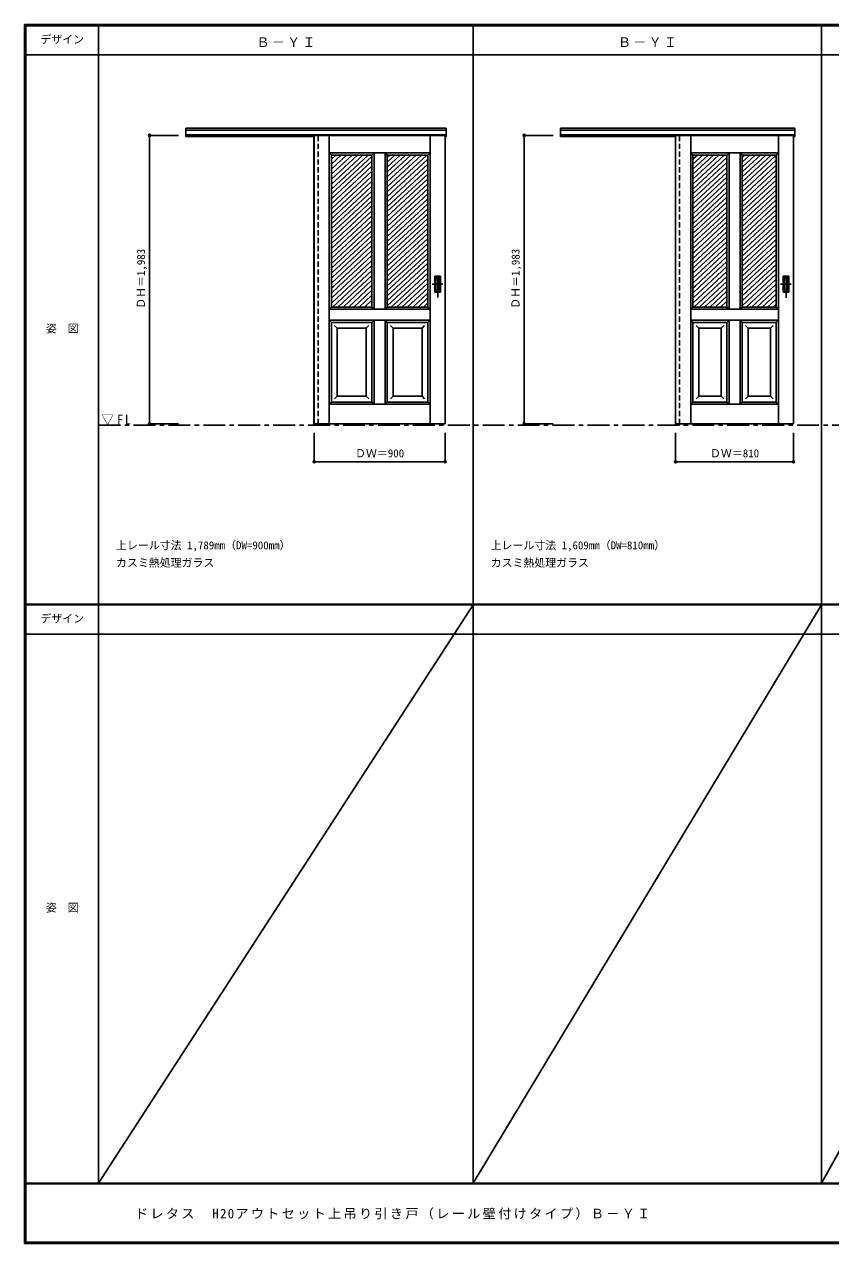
# Model space of a CAD drawing. Units: millimetres, scale not verified. Extents: x -6000 to 5700, y -4307 to 4260.
# Drawn here: x -6000 to -460, y -4205 to 4175 of the extents above; entities that cross this region are included whole.
import ezdxf
from ezdxf.enums import TextEntityAlignment as Align

# ---------------------------------------------------------------- set-up
doc = ezdxf.new("R2010")
doc.units = ezdxf.units.MM
doc.header["$LTSCALE"] = 30
doc.header["$PDMODE"] = 32
doc.header["$PDSIZE"] = 15
doc.linetypes.add('CHAIN1', pattern=[8, 5, -1, 1, -1])
doc.linetypes.add('DASHED1', pattern=[1.8, 1.2, -0.6])
for name, color, linetype in [('0-1_通り芯', 7, 'CHAIN1'), ('0-2_扉', 7, 'Continuous'), ('0-4_枠', 3, 'Continuous'), ('0-6_引手', 7, 'Continuous'), ('0-A_文字', 7, 'Continuous'), ('0-B_寸法', 4, 'Continuous'), ('0-C_ハッチ', 4, 'Continuous'), ('F-1_枠', 6, 'Continuous'), ('F-A_文字', 7, 'Continuous')]:
    doc.layers.add(name, color=color, linetype=linetype)
doc.styles.add('ＭＳ ゴシック', font='')
doc.styles.get('ＭＳ ゴシック').set_extended_font_data('MS Gothic')

msp = doc.modelspace()

# ---------------------------------------------------------------- linework, layer by layer
at = {"layer": '0-1_通り芯'}
msp.add_line((-5490, 1420), (1678, 1420), dxfattribs=at)
at = {"layer": '0-2_扉'}
for p, q in [((-4009, 3412), (-4009, 1429)), ((-4009, 3412), (-3109, 3412)), ((-3905.5, 1429), (-3905.5, 3412)), ((-3212.5, 1429), (-3212.5, 3412)), ((-3109, 1429), (-3109, 3412)), ((-1525, 3412), (-1525, 1429)), ((-1525, 3412), (-715, 3412)), ((-1421.5, 1429), (-1421.5, 3412)), ((-818.5, 1429), (-818.5, 3412)), ((-715, 1429), (-715, 3412)), ((-3905.5, 3292), (-3519, 3292)), ((-3890.5, 2374.05), (-3890.5, 3277)), ((-3611.5, 3277), (-3596.5, 3292)), ((-3611.5, 3277), (-3611.5, 2989)), ((-3596.5, 3292), (-3596.5, 2217)), ((-3521.5, 3292), (-3521.5, 2217)), ((-3506.5, 3277), (-3521.21, 3291.71)), ((-3506.5, 3277), (-3506.5, 2989)), ((-3506.5, 3277), (-3227.5, 3277)), ((-1421.5, 3292), (-1080, 3292)), ((-1406.5, 2363.24), (-1406.5, 3277)), ((-1172.5, 3277), (-1157.5, 3292)), ((-1172.5, 3277), (-1172.5, 2989)), ((-1157.5, 3292), (-1157.5, 2217)), ((-1082.5, 3292), (-1082.5, 2217)), ((-1067.5, 3277), (-1082.21, 3291.71)), ((-1080, 3292), (-818.5, 3292)), ((-1067.5, 3277), (-1067.5, 2989)), ((-1067.5, 3277), (-833.5, 3277)), ((-818.5, 3292), (-833.5, 3277)), ((-833.5, 2232), (-833.5, 3277)), ((-3890.31, 3094), (-3890.5, 3094)), ((-1406.31, 3094), (-1406.5, 3094)), ((-3611.5, 2989), (-3611.5, 2232)), ((-3506.5, 2989), (-3506.5, 2232)), ((-1172.5, 2989), (-1172.5, 2232)), ((-1067.5, 2989), (-1067.5, 2232)), ((-3890.5, 2232), (-3890.5, 2374.05)), ((-1406.5, 2232), (-1406.5, 2374.05)), ((-3905.5, 2217), (-3890.5, 2232)), ((-3905.5, 2050.7), (-3905.5, 2224)), ((-3521.5, 2217), (-3905.5, 2217)), ((-3890.5, 2232), (-3646.5, 2232)), ((-3611.5, 2232), (-3800.5, 2232)), ((-3611.5, 2232), (-3596.5, 2217)), ((-3521.5, 2217), (-3506.5, 2232)), ((-3282.5, 2232), (-3506.5, 2232)), ((-1421.5, 2217), (-1406.5, 2232)), ((-1082.5, 2217), (-1421.5, 2217)), ((-1406.5, 2232), (-1207.5, 2232)), ((-1172.5, 2232), (-1361.5, 2232)), ((-1172.5, 2232), (-1157.5, 2217)), ((-1082.5, 2217), (-1067.5, 2232)), ((-1067.5, 2232), (-878.5, 2232)), ((-833.5, 2232), (-1067.5, 2232)), ((-3905.5, 2142), (-3521.5, 2142)), ((-3890.5, 1579), (-3890.5, 2127)), ((-3850.5, 2087), (-3868.18, 2104.68)), ((-3651.46, 2087), (-3633.79, 2104.68)), ((-3611.5, 2127), (-3596.5, 2142)), ((-3611.5, 2127), (-3611.5, 1579)), ((-3596.5, 2142), (-3596.5, 1564)), ((-3521.5, 2142), (-3506.5, 2127)), ((-3521.5, 2142), (-3521.5, 1564)), ((-3521.5, 2142), (-3212.5, 2142)), ((-3506.5, 2127), (-3506.5, 1579)), ((-3506.5, 2127), (-3227.5, 2127)), ((-3466.5, 2087), (-3484.18, 2104.68)), ((-3267.5, 2087), (-3249.82, 2104.68)), ((-3227.5, 2127), (-3212.5, 2142)), ((-3227.5, 1579), (-3227.5, 2127)), ((-1421.5, 2142), (-1082.5, 2142)), ((-1406.5, 1579), (-1406.5, 2127)), ((-1366.46, 2087), (-1384.14, 2104.68)), ((-1212.46, 2087), (-1194.79, 2104.68)), ((-1172.5, 2127), (-1157.5, 2142)), ((-1172.5, 2127), (-1172.5, 1579)), ((-1157.5, 2142), (-1157.5, 1564)), ((-1082.5, 2142), (-1082.5, 1564)), ((-1082.5, 2142), (-1067.5, 2127)), ((-1082.5, 2142), (-818.5, 2142)), ((-1067.5, 2127), (-1067.5, 1579)), ((-1067.5, 2127), (-833.5, 2127)), ((-1027.5, 2087), (-1045.18, 2104.68)), ((-873.5, 2087), (-855.82, 2104.68)), ((-3651.46, 2087), (-3850.54, 2087)), ((-3850.54, 1619), (-3850.54, 2087)), ((-3651.5, 2087), (-3651.5, 1619)), ((-3466.5, 1620.43), (-3466.5, 2087)), ((-3267.5, 2087), (-3466.5, 2087)), ((-3267.5, 2087), (-3267.5, 1619)), ((-1212.46, 2087), (-1366.5, 2087)), ((-1366.5, 1619), (-1366.5, 2087)), ((-1212.5, 2087), (-1212.5, 1619)), ((-1027.5, 1620.43), (-1027.5, 2087)), ((-873.5, 2087), (-1027.5, 2087)), ((-873.5, 2087), (-873.5, 1619)), ((-3850.54, 1619), (-3868.21, 1601.32)), ((-3850.54, 1619), (-3850.54, 1620.43)), ((-3651.5, 1619), (-3850.54, 1619)), ((-3651.5, 1619), (-3633.82, 1601.32)), ((-3466.5, 1619), (-3484.18, 1601.32)), ((-3466.5, 1619), (-3466.5, 1620.43)), ((-3267.5, 1619), (-3466.5, 1619)), ((-3267.5, 1619), (-3249.82, 1601.32)), ((-1366.5, 1619), (-1384.18, 1601.32)), ((-1366.5, 1619), (-1366.5, 1620.43)), ((-1212.5, 1619), (-1366.5, 1619)), ((-1212.5, 1619), (-1194.82, 1601.32)), ((-1027.5, 1619), (-1045.18, 1601.32)), ((-1027.5, 1619), (-1027.5, 1620.43)), ((-873.5, 1619), (-1027.5, 1619)), ((-873.5, 1619), (-855.82, 1601.32)), ((-3890.5, 1579), (-3611.5, 1579)), ((-3611.5, 1579), (-3596.5, 1564)), ((-3506.5, 1579), (-3521.5, 1564)), ((-3521.5, 1564), (-3212.5, 1564)), ((-1406.5, 1579), (-1172.5, 1579)), ((-1172.5, 1579), (-1157.5, 1564)), ((-1067.5, 1579), (-1082.5, 1564)), ((-1082.5, 1564), (-818.5, 1564)), ((-4009, 1429), (-3109, 1429)), ((-1525, 1429), (-715, 1429))]:
    msp.add_line(p, q, dxfattribs=at)
for points in [[(-3905.5, 3292), (-3890.5, 3277), (-3611.5, 3277)], [(-3519, 3292), (-3212.5, 3292), (-3227.5, 3277)], [(-3506.5, 2232), (-3227.5, 2232), (-3227.5, 3277)], [(-1421.5, 3292), (-1406.5, 3277), (-1172.5, 3277)], [(-3227.5, 2232), (-3212.5, 2217), (-3521.5, 2217)], [(-833.5, 2232), (-818.5, 2217), (-1082.5, 2217)], [(-3905.5, 2142), (-3890.5, 2127), (-3611.5, 2127)], [(-1421.5, 2142), (-1406.5, 2127), (-1172.5, 2127)], [(-833.5, 1579), (-833.5, 2127), (-818.5, 2142)], [(-3890.5, 1579), (-3905.5, 1564), (-3521.5, 1564)], [(-3506.5, 1579), (-3227.5, 1579), (-3212.5, 1564)], [(-1406.5, 1579), (-1421.5, 1564), (-1082.5, 1564)], [(-1067.5, 1579), (-833.5, 1579), (-818.5, 1564)]]:
    msp.add_lwpolyline(points, dxfattribs=at)
at = {"layer": '0-4_枠'}
for p, q in [((-4890, 3462), (-3101, 3462)), ((-4890, 3405), (-4890, 3462)), ((-4890, 3449), (-3101, 3449)), ((-2316, 3462), (-707, 3462)), ((-2316, 3405), (-2316, 3462)), ((-2316, 3449), (-707, 3449)), ((-4890, 3417), (-3101, 3417)), ((-4890, 3405), (-4009, 3405)), ((-4010, 3417), (-4010, 1420)), ((-3982, 3412), (-3982, 3417)), ((-2316, 3417), (-707, 3417)), ((-2316, 3405), (-1525, 3405)), ((-1526, 3417), (-1526, 1420)), ((-1498, 3412), (-1498, 3417)), ((-3982, 1429), (-3982, 1420)), ((-1498, 1429), (-1498, 1420)), ((-4010, 1420), (-3982, 1420)), ((-1526, 1420), (-1498, 1420))]:
    msp.add_line(p, q, dxfattribs=at)
at = {"layer": '0-4_枠', "color": 4, "linetype": 'DASHED1'}
for p, q in [((-3982, 1429), (-3982, 3412)), ((-1498, 1429), (-1498, 3412))]:
    msp.add_line(p, q, dxfattribs=at)
at = {"layer": '0-4_枠'}
for points in [[(-3109, 3405), (-3101, 3405), (-3101, 3462)], [(-715, 3405), (-707, 3405), (-707, 3462)]]:
    msp.add_lwpolyline(points, dxfattribs=at)
at = {"layer": '0-6_引手'}
for p, q in [((-3141, 2443.9), (-3179, 2443.9)), ((-3179, 2333.9), (-3179, 2443.9)), ((-3141, 2333.9), (-3141, 2443.9)), ((-747, 2443.9), (-785, 2443.9)), ((-785, 2333.9), (-785, 2443.9)), ((-747, 2333.9), (-747, 2443.9)), ((-3147.5, 2427.9), (-3172.5, 2427.9)), ((-3172.5, 2349.9), (-3172.5, 2427.9)), ((-3147.5, 2349.9), (-3172.5, 2349.9)), ((-3147.5, 2349.9), (-3147.5, 2427.9)), ((-753.5, 2427.9), (-778.5, 2427.9)), ((-778.5, 2349.9), (-778.5, 2427.9)), ((-753.5, 2349.9), (-778.5, 2349.9)), ((-753.5, 2349.9), (-753.5, 2427.9)), ((-3141, 2333.9), (-3179, 2333.9)), ((-747, 2333.9), (-785, 2333.9))]:
    msp.add_line(p, q, dxfattribs=at)
at = {"layer": '0-6_引手', "linetype": 'DASHED1'}
for p, q in [((-3176, 2337.9), (-3176, 2439.9)), ((-782, 2337.9), (-782, 2439.9)), ((-3144, 2337.9), (-3176, 2337.9)), ((-750, 2337.9), (-782, 2337.9))]:
    msp.add_line(p, q, dxfattribs=at)
at = {"layer": '0-6_引手', "linetype": 'CHAIN1'}
for p, q in [((-3160, 2297.29), (-3160, 2468.14)), ((-766, 2296.67), (-766, 2467.52)), ((-3198.07, 2388.9), (-3125.56, 2388.9)), ((-804.07, 2388.9), (-731.56, 2388.9))]:
    msp.add_line(p, q, dxfattribs=at)
at = {"layer": '0-6_引手', "linetype": 'DASHED1'}
for points in [[(-3144, 2337.9), (-3144, 2439.9), (-3176, 2439.9)], [(-750, 2337.9), (-750, 2439.9), (-782, 2439.9)]]:
    msp.add_lwpolyline(points, dxfattribs=at)
at = {"layer": '0-B_寸法'}
for p, q in [((-5140, 3412), (-5140, 1429)), ((-5140, 3412), (-4940, 3412)), ((-2566, 3412), (-2566, 1429)), ((-2566, 3412), (-2366, 3412)), ((-5140, 1429), (-4940, 1429)), ((-2566, 1429), (-2366, 1429)), ((-4009, 1168), (-4009, 1368)), ((-3109, 1168), (-3109, 1368)), ((-1525, 1168), (-1525, 1368)), ((-715, 1168), (-715, 1368)), ((-3109, 1168), (-4009, 1168)), ((-715, 1168), (-1525, 1168))]:
    msp.add_line(p, q, dxfattribs=at)
at = {"layer": '0-B_寸法', "color": 7}
for p in [(-5140, 3412), (-2566, 3412), (-5140, 1429), (-2566, 1429), (-4009, 1168), (-3109, 1168), (-1525, 1168), (-715, 1168)]:
    msp.add_point(p, dxfattribs=at)
at = {"layer": '0-C_ハッチ'}
for p, q in [((-3675.17, 3277), (-3890.5, 3077.62)), ((-3859.15, 3277), (-3890.5, 3247.97)), ((-3711.97, 3277), (-3890.5, 3111.69)), ((-3748.76, 3277), (-3890.5, 3145.76)), ((-3785.56, 3277), (-3890.5, 3179.83)), ((-3822.36, 3277), (-3890.5, 3213.9)), ((-3638.37, 3277), (-3890.5, 3043.55)), ((-3491.19, 3277), (-3506.5, 3262.82)), ((-3344, 3277), (-3506.5, 3126.54)), ((-3380.79, 3277), (-3506.5, 3160.61)), ((-3417.59, 3277), (-3506.5, 3194.68)), ((-3454.39, 3277), (-3506.5, 3228.75)), ((-3307.2, 3277), (-3506.5, 3092.46)), ((-3270.4, 3277), (-3506.5, 3058.39)), ((-3233.61, 3277), (-3506.5, 3024.32)), ((-1191.17, 3277), (-1406.5, 3077.62)), ((-1375.15, 3277), (-1406.5, 3247.97)), ((-1227.97, 3277), (-1406.5, 3111.69)), ((-1264.76, 3277), (-1406.5, 3145.76)), ((-1301.56, 3277), (-1406.5, 3179.83)), ((-1338.36, 3277), (-1406.5, 3213.9)), ((-1052.18, 3277), (-1067.5, 3262.82)), ((-905, 3277), (-1067.5, 3126.54)), ((-941.79, 3277), (-1067.5, 3160.61)), ((-978.59, 3277), (-1067.5, 3194.68)), ((-1015.39, 3277), (-1067.5, 3228.75)), ((-868.2, 3277), (-1067.5, 3092.46)), ((-833.5, 3275.06), (-1067.5, 3058.39)), ((-3611.5, 3267.81), (-3890.5, 3009.48)), ((-3611.5, 3233.74), (-3890.5, 2975.41)), ((-3611.5, 3199.67), (-3890.5, 2941.33)), ((-3227.5, 3248.58), (-3506.5, 2990.25)), ((-3227.5, 3214.51), (-3506.5, 2956.18)), ((-1172.5, 3260.21), (-1406.5, 3043.55)), ((-1172.5, 3226.14), (-1406.5, 3009.48)), ((-1172.5, 3192.07), (-1406.5, 2975.41)), ((-833.5, 3240.99), (-1067.5, 3024.32)), ((-833.5, 3206.92), (-1067.5, 2990.25)), ((-3611.5, 3165.6), (-3890.5, 2907.26)), ((-3611.5, 3131.53), (-3890.5, 2873.19)), ((-3227.5, 3180.44), (-3506.5, 2922.11)), ((-3227.5, 3146.37), (-3506.5, 2888.04)), ((-3227.5, 3112.3), (-3506.5, 2853.97)), ((-1172.5, 3158), (-1406.5, 2941.33)), ((-1172.5, 3123.93), (-1406.5, 2907.26)), ((-833.5, 3172.85), (-1067.5, 2956.18)), ((-833.5, 3138.78), (-1067.5, 2922.11)), ((-833.5, 3104.7), (-1067.5, 2888.04)), ((-3611.5, 3097.46), (-3890.5, 2839.12)), ((-3611.5, 3063.38), (-3890.5, 2805.05)), ((-3611.5, 3029.31), (-3890.5, 2770.98)), ((-3227.5, 3078.23), (-3506.5, 2819.9)), ((-3227.5, 3044.16), (-3506.5, 2785.82)), ((-1172.5, 3089.86), (-1406.5, 2873.19)), ((-1172.5, 3055.79), (-1406.5, 2839.12)), ((-1172.5, 3021.72), (-1406.5, 2805.05)), ((-833.5, 3070.63), (-1067.5, 2853.97)), ((-833.5, 3036.56), (-1067.5, 2819.9)), ((-3611.5, 2995.24), (-3890.5, 2736.91)), ((-3611.5, 2961.17), (-3890.5, 2702.84)), ((-3227.5, 3010.09), (-3506.5, 2751.75)), ((-3227.5, 2976.02), (-3506.5, 2717.68)), ((-3227.5, 2941.95), (-3506.5, 2683.61)), ((-1172.5, 2987.65), (-1406.5, 2770.98)), ((-1172.5, 2953.58), (-1406.5, 2736.91)), ((-833.5, 3002.49), (-1067.5, 2785.82)), ((-833.5, 2968.42), (-1067.5, 2751.75)), ((-833.5, 2934.35), (-1067.5, 2717.68)), ((-3611.5, 2927.1), (-3890.5, 2668.77)), ((-3611.5, 2893.03), (-3890.5, 2634.7)), ((-3611.5, 2858.96), (-3890.5, 2600.62)), ((-3227.5, 2907.87), (-3506.5, 2649.54)), ((-3227.5, 2873.8), (-3506.5, 2615.47)), ((-1172.5, 2919.5), (-1406.5, 2702.84)), ((-1172.5, 2885.43), (-1406.5, 2668.77)), ((-1172.5, 2851.36), (-1406.5, 2634.7)), ((-833.5, 2900.28), (-1067.5, 2683.61)), ((-833.5, 2866.21), (-1067.5, 2649.54)), ((-3611.5, 2824.89), (-3890.5, 2566.55)), ((-3611.5, 2790.82), (-3890.5, 2532.48)), ((-3227.5, 2839.73), (-3506.5, 2581.4)), ((-3227.5, 2805.66), (-3506.5, 2547.33)), ((-3227.5, 2771.59), (-3506.5, 2513.26)), ((-1172.5, 2817.29), (-1406.5, 2600.62)), ((-1172.5, 2783.22), (-1406.5, 2566.55)), ((-833.5, 2832.14), (-1067.5, 2615.47)), ((-833.5, 2798.07), (-1067.5, 2581.4)), ((-3611.5, 2756.74), (-3890.5, 2498.41)), ((-3611.5, 2722.67), (-3890.5, 2464.34)), ((-3611.5, 2688.6), (-3890.5, 2430.27)), ((-3227.5, 2737.52), (-3506.5, 2479.19)), ((-3227.5, 2703.45), (-3506.5, 2445.11)), ((-1172.5, 2749.15), (-1406.5, 2532.48)), ((-1172.5, 2715.08), (-1406.5, 2498.41)), ((-833.5, 2763.99), (-1067.5, 2547.33)), ((-833.5, 2729.92), (-1067.5, 2513.26)), ((-833.5, 2695.85), (-1067.5, 2479.19)), ((-3611.5, 2654.53), (-3890.5, 2396.2)), ((-3611.5, 2620.46), (-3872.23, 2379.04)), ((-3227.5, 2669.38), (-3506.5, 2411.04)), ((-3227.5, 2635.31), (-3506.5, 2376.97)), ((-3227.5, 2601.23), (-3506.5, 2342.9)), ((-1172.5, 2681.01), (-1406.5, 2464.34)), ((-1172.5, 2646.94), (-1406.5, 2430.27)), ((-1172.5, 2612.86), (-1406.5, 2396.2)), ((-833.5, 2661.78), (-1067.5, 2445.11)), ((-833.5, 2627.71), (-1067.5, 2411.04)), ((-3611.5, 2552.32), (-3890.5, 2293.98)), ((-3611.5, 2518.25), (-3890.5, 2259.91)), ((-3611.5, 2586.39), (-3841.81, 2373.13)), ((-3227.5, 2567.16), (-3506.5, 2308.83)), ((-3227.5, 2533.09), (-3506.5, 2274.76)), ((-1172.5, 2578.79), (-1388.23, 2379.04)), ((-1172.5, 2544.72), (-1357.81, 2373.13)), ((-833.5, 2593.64), (-1067.5, 2376.97)), ((-833.5, 2559.57), (-1067.5, 2342.9)), ((-833.5, 2525.5), (-1067.5, 2308.83)), ((-3611.5, 2484.18), (-3883.85, 2232)), ((-3611.5, 2450.11), (-3847.05, 2232)), ((-3227.5, 2499.02), (-3506.5, 2240.69)), ((-3227.5, 2464.95), (-3479.09, 2232)), ((-3227.5, 2430.88), (-3442.29, 2232)), ((-1172.5, 2510.65), (-1406.5, 2293.98)), ((-1172.5, 2476.58), (-1406.5, 2259.91)), ((-1172.5, 2442.51), (-1399.85, 2232)), ((-833.5, 2491.43), (-1067.5, 2274.76)), ((-833.5, 2457.35), (-1067.5, 2240.69)), ((-3872.23, 2379.04), (-3890.5, 2362.13)), ((-3841.81, 2373.13), (-3890.5, 2328.06)), ((-3611.5, 2416.03), (-3810.26, 2232)), ((-3611.5, 2381.96), (-3773.46, 2232)), ((-3611.5, 2347.89), (-3736.66, 2232)), ((-3227.5, 2396.81), (-3405.49, 2232)), ((-3227.5, 2362.74), (-3368.7, 2232)), ((-1388.23, 2379.04), (-1406.5, 2362.13)), ((-1357.81, 2373.13), (-1406.5, 2328.06)), ((-1172.5, 2408.44), (-1363.05, 2232)), ((-1172.5, 2374.37), (-1326.26, 2232)), ((-833.5, 2423.28), (-1040.09, 2232)), ((-833.5, 2389.21), (-1003.29, 2232)), ((-833.5, 2355.14), (-966.49, 2232)), ((-3611.5, 2313.82), (-3699.87, 2232)), ((-3611.5, 2279.75), (-3663.07, 2232)), ((-3227.5, 2328.67), (-3331.9, 2232)), ((-3227.5, 2294.59), (-3295.1, 2232)), ((-1172.5, 2340.3), (-1289.46, 2232)), ((-1172.5, 2306.23), (-1252.66, 2232)), ((-1172.5, 2272.15), (-1215.87, 2232)), ((-833.5, 2321.07), (-929.7, 2232)), ((-833.5, 2287), (-892.9, 2232)), ((-3227.5, 2260.52), (-3258.31, 2232)), ((-833.5, 2252.93), (-856.1, 2232))]:
    msp.add_line(p, q, dxfattribs=at)
at = {"layer": 'F-1_枠'}
for p, q in [((-6000, 4175), (5700, 4175)), ((-6000, 4175), (-6000, -4205)), ((-6000, 4170), (5700, 4170)), ((-6000, 4165), (5700, 4165)), ((-5995, 4175), (-5995, -4205)), ((-5990, 4175), (-5990, -4205)), ((-5490, 4175), (-5490, -3790)), ((-2916, -3790), (-2916, 4175)), ((-522, -3790), (-522, 4175)), ((-6000, 3965), (5700, 3965)), ((-6000, 190.5), (5700, 190.5)), ((-6000, 187.5), (5700, 187.5)), ((-6000, 184.5), (5700, 184.5)), ((-6000, -15.5), (5700, -15.5)), ((5700, -3790), (-6000, -3790)), ((5700, -3795), (-6000, -3795)), ((5700, -4195), (-6000, -4195)), ((5700, -4200), (-6000, -4200)), ((5700, -4205), (-6000, -4205))]:
    msp.add_line(p, q, dxfattribs=at)
at = {"layer": 'F-A_文字'}
for p, q in [((-2916, 184.5), (-5490, -3790)), ((-522, 184.5), (-2916, -3790)), ((1678, 184.5), (-522, -3790))]:
    msp.add_line(p, q, dxfattribs=at)

# ---------------------------------------------------------------- texts
at = {"layer": '0-A_文字', "style": 'ＭＳ ゴシック'}
for s, p in [('上レール寸法 1,789mm（DW=900mm）', (-5370, 550.5)), ('上レール寸法 1,609mm（DW=810mm）', (-2796, 550.5)), ('カスミ熱処理ガラス', (-5370, 430.5)), ('カスミ熱処理ガラス', (-2796, 430.5))]:
    msp.add_text(s, height=54.99, dxfattribs=at).set_placement(p, align=Align.BOTTOM_LEFT)
at = {"layer": '0-A_文字', "char_height": 65.98, "attachment_point": 7, "style": 'ＭＳ ゴシック'}
for s, insert in [('\\T1.17;Ｂ－ＹＩ', (-4405.5, 4020)), ('\\T1.17;Ｂ－ＹＩ', (-1921.5, 4020)), ('\\T1.26;\\W0.95;▽FL', (-5471.25, 1420))]:
    msp.add_mtext(s, dxfattribs=dict(at, insert=insert))
at = {"layer": '0-B_寸法', "color": 7, "style": 'ＭＳ ゴシック'}
for p in [(-5155, 2220.25), (-2581, 2220.25)]:
    msp.add_text('ＤＨ＝1,983', height=54.99, rotation=90, dxfattribs=at).set_placement(p, align=Align.BOTTOM_LEFT)
for s, p in [('ＤＷ＝900', (-3727.75, 1183)), ('ＤＷ＝810', (-1288.75, 1183))]:
    msp.add_text(s, height=54.99, dxfattribs=at).set_placement(p, align=Align.BOTTOM_LEFT)
at = {"layer": 'F-A_文字', "style": 'ＭＳ ゴシック'}
for s, p in [('デザイン', (-5890, 4027.5)), ('姿\u3000図', (-5852.5, 2040.25)), ('デザイン', (-5890, 47)), ('姿\u3000図', (-5852.5, -1940.25))]:
    msp.add_text(s, height=54.99, dxfattribs=at).set_placement(p, align=Align.BOTTOM_LEFT)
at = {"layer": 'F-A_文字', "insert": (-5240, -4040), "char_height": 65.98, "attachment_point": 7, "style": 'ＭＳ ゴシック'}
msp.add_mtext('\\T1.18;ドレタス\u3000H20アウトセット上吊り引き戸（レール壁付けタイプ）Ｂ－ＹＩ', dxfattribs=at)

doc.saveas('drawing.dxf')
